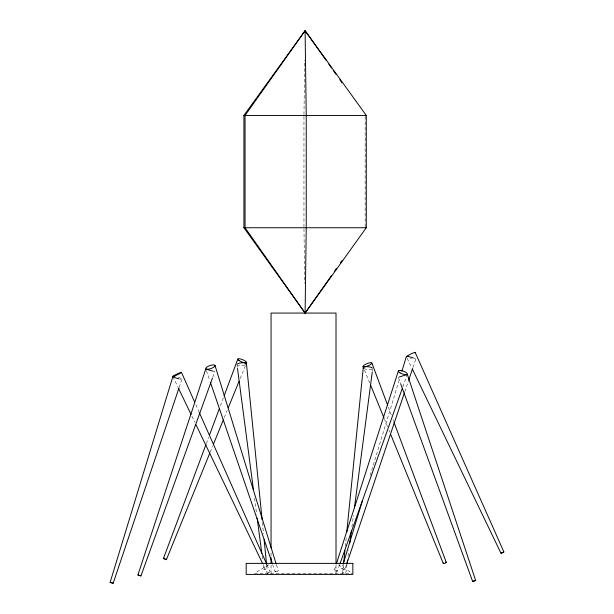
<?xml version="1.0" encoding="UTF-8"?>
<svg xmlns="http://www.w3.org/2000/svg" width="614" height="614" viewBox="0 0 614 614"><rect width="100%" height="100%" fill="white"/><g stroke="black" fill="none" stroke-linecap="round" stroke-linejoin="round"><path stroke-width="0.46" stroke-dasharray="3.07 2.3" d="M303.968 114.496L304.697 60.218M342.658 573.039L343.518 564.481M345.329 546.429L346.281 536.928M346.941 564.734L345.812 573.269A1.589 0.468 5.8 0 0 343.733 572.655A1.589 0.468 5.8 0 0 342.919 573.292M348.061 556.207L348.806 550.52M351.922 526.812L353.418 515.438M372.353 371.332L372.606 369.436M346.38 564.98L344.715 569.585L341.722 568.641L342.835 564.987M370.135 475.42L399.66 378.546M334.354 570.114L336.111 564.657M341.722 568.641L344.838 569.569M179.188 387.373L181.997 379.053M404.741 391.847L408.41 380.972M412.946 367.525L415.747 359.213M337.339 571.22A1.589 0.491 19.7 0 0 335.282 570.007A1.589 0.491 19.7 0 0 334.914 570.774A1.589 0.491 19.7 0 0 337.339 571.22L339.588 564.895M402.845 386.866L407.343 374.218M212.774 377.234L214.731 371.838L213.948 371.493M206.35 443.485L208.691 437.206M220.411 405.793L223.427 397.711M267.267 573.223L270.122 571.818L267.267 573.223L263.13 564.596M210.188 452.165L212.72 445.956M224.287 417.566L227.18 410.467M240.189 378.523L245.976 364.332M268.602 564.857L254.656 573.23L352.421 573.23M214.662 371.877L214.301 371.815M338.475 564.857L351.599 572.739M407.174 358.338L411.741 367.824M172.872 376.528L178.252 387.741M191.913 416.215L194.815 422.248M195.82 404.687L198.928 411.687M267.006 564.819L270.122 571.818M364.47 370.027L369.889 383.336M384.349 418.825L387.603 426.814M389.046 430.36L389.775 432.133M388.301 407.021L391.318 415.102M392.991 419.585L393.658 421.381M398.356 377.372L400.32 382.768M206.419 370.603L209.819 380.565M272.654 564.458L275.133 571.703M276.507 565.072L278.196 570.567M236.989 364.562L237.365 367.402M254.557 498.238L256.675 514.355M262.163 556.069L262.784 560.812M263.283 564.604L263.905 569.347M262.393 522.545L263.536 533.95M266.683 565.31L267.067 569.109A1.589 0.468 -5.8 0 1 264.611 569.7A1.589 0.468 -5.8 0 1 264.78 568.871A1.589 0.468 -5.8 0 1 267.067 569.109M303.968 228.692L304.697 283.346M365.146 116.399L365.146 226.781M336.012 565.218L336.012 573.491M303.961 116.399L303.961 226.781M271.058 552.83L271.058 556.66M271.058 565.218L271.058 574.412M372.237 369.16A4.774 1.412 5.8 0 1 364.846 368.907M244.879 364.977A4.774 1.412 -5.8 0 1 237.48 365.238M413.038 357.87A4.912 0.652 16.5 0 1 413.752 359.244M411.457 358.699A4.912 0.652 16.5 0 1 410.229 358.33M178.229 377.372A4.774 0.629 16.5 0 1 181.905 378.945A4.774 0.629 16.5 0 1 180.063 379.084M275.778 571.864A1.635 0.53 -19 0 0 278.219 570.705A1.635 0.53 -19 0 0 276.001 570.843A1.635 0.53 -19 0 0 275.778 571.864"/><path stroke-width="0.92" d="M305.097 313.071L306.24 227.733L306.24 115.447L305.097 30.7L243.911 115.447L243.911 227.733L305.097 313.071L366.282 227.733L366.282 115.447L305.097 30.7L245.055 115.447L245.055 227.733L305.097 313.071L331.537 275.486M343.702 562.585L344.945 550.228M346.757 532.177L363.25 367.778M347.063 563.79L347.562 559.999M349.803 542.929L351.423 530.603M354.416 507.855L372.23 372.276M178.889 388.278L113.153 583.277L111.004 582.816L110.129 582.379L172.872 376.528M343.119 564.074L362.337 501.009M401.886 371.232L406.345 356.611M336.403 563.744L398.394 370.902M110.129 582.379L111.917 582.663M113.153 583.277L112.631 582.924M212.452 378.132L140.936 575.894L138.434 575.157L137.92 574.934L205.744 369.06L213.165 371.209M346.672 564.128L404.388 392.899M408.663 380.212L412.692 368.277M339.903 563.99L402.201 388.67M163.493 558.372L206.012 444.382M209.359 435.41L219.405 408.479M224.095 395.915L237.825 359.121M503.848 551.948L501.016 553.298L503.871 551.894L415.179 352.39M166.448 559.515L209.827 453.048M213.442 444.183L223.565 419.339M228.262 407.803L239.107 381.187M245.976 364.332L246.698 362.559M334.292 271.572L336.495 268.441M340.356 262.961L342.006 260.612M137.92 574.934L140.936 575.894M473.97 581.067L472.634 581.435L475.643 580.468L407.374 374.486L406.514 374.855M399.215 377.004L407.351 374.448M474.307 580.836L475.643 580.468M243.911 115.447L366.282 115.447M243.911 227.733L366.282 227.733M305.097 30.7L326.034 60.241M328.789 64.132L331.537 68.016M333.195 70.349L335.95 74.24M339.803 79.682L342.006 82.79M412.577 369.551L501.016 553.298M178.666 388.608L191.084 414.488M196.058 424.842L262.715 563.729M181.429 372.314L194.653 402.063M199.32 412.562L266.622 563.944M363.02 366.481L363.741 368.254M370.61 385.116L383.988 417.942M390.857 434.796L443.27 563.445M371.9 363.043A4.774 1.213 -22.2 0 1 365.361 366.704A4.774 1.213 -22.2 0 1 365.115 364.539A4.774 1.213 -22.2 0 1 371.9 363.043L387.634 405.225M393.996 422.279L446.232 562.294M400.643 383.666L472.634 581.435M210.441 382.384L272.347 563.552M214.992 365.384L276.223 564.159M237.488 368.354L253.436 489.703M257.174 518.147L261.787 553.229M246.475 363.856L262.109 519.697M264.112 539.652L266.583 564.358M336.012 563.376L336.012 313.071L271.058 313.071L271.058 548.033M271.058 557.619L271.058 563.376M445.449 562.217A1.589 0.407 -22.2 0 1 445.987 562.639A1.589 0.407 -22.2 0 1 443.838 563.56A1.589 0.407 -22.2 0 1 443.669 562.977M364.033 368.546A4.774 1.412 5.8 0 1 365.906 366.665A4.774 1.412 5.8 0 1 372.491 368.101M166.049 559.055A1.589 0.407 22.2 0 1 165.887 559.63A1.589 0.407 22.2 0 1 163.731 558.709A1.589 0.407 22.2 0 1 164.268 558.295M164.636 558.395A1.589 0.407 22.2 0 1 165.02 558.525M237.227 364.171A4.774 1.412 -5.8 0 1 243.244 362.721A4.774 1.412 -5.8 0 1 246.237 364.24M414.765 352.835A4.774 0.437 -26 0 0 412.754 353.15A4.774 0.437 -26 0 0 407.028 356.143L406.614 356.588A4.774 0.437 -26 0 0 406.844 356.604M408.095 356.212A4.774 0.437 -26 0 1 407.351 356.473M406.614 356.849A4.912 0.652 16.5 0 1 407.857 356.481A4.912 0.652 16.5 0 1 413.038 357.87M179.004 378.861A4.774 0.629 16.5 0 1 173.378 376.904A4.774 0.629 16.5 0 1 174.806 376.482M352.843 563.376L246.191 563.376L246.191 574.412L352.843 574.412L352.843 563.376M239.023 360.51A4.774 1.213 22.2 0 0 246.513 362.82A4.774 1.213 22.2 0 0 241.248 359.182A4.774 1.213 22.2 0 0 239.023 360.51M400.082 372.89A4.774 1.474 19.7 0 0 407.343 374.218A4.774 1.474 19.7 0 0 401.188 370.572A4.774 1.474 19.7 0 0 400.082 372.89M174.345 376.136A4.774 0.437 -26 0 0 181.36 372.468A4.774 0.437 -26 0 0 175.727 374.64A4.774 0.437 -26 0 0 174.345 376.136M207.739 369.267A4.912 1.581 -19 0 0 215.053 365.798A4.912 1.581 -19 0 0 208.384 366.197A4.912 1.581 -19 0 0 207.739 369.267"/></g></svg>
